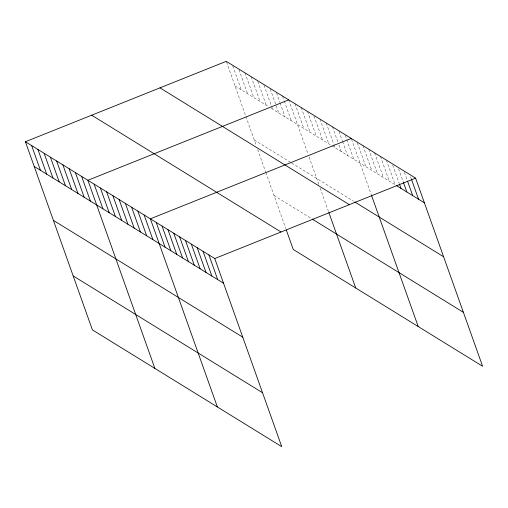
<?xml version="1.0" encoding="UTF-8"?>
<svg xmlns="http://www.w3.org/2000/svg" width="508" height="508" viewBox="0 0 508 508"><rect width="100%" height="100%" fill="white"/><g stroke="black" fill="none" stroke-linecap="round" stroke-linejoin="round"><path stroke-width="0.38" stroke-dasharray="2.54 1.91" d="M235.045 86.017L268.789 106.832M271.291 108.375L331.28 145.377M331.902 145.764L395.135 184.772L386.601 160.801M254.254 139.954L291.122 162.693M291.744 163.081L353.606 201.238M274.041 195.523L310.909 218.262M410.528 176.695L411.309 178.873M404.419 172.358L407.264 180.346M398.564 168.745L403.219 181.82M392.716 165.138L399.18 183.299M380.492 156.464L389.287 181.159M374.637 152.851L383.432 177.552M368.783 149.244L377.577 173.939M362.934 145.631L371.729 170.332M357.34 142.748L365.874 166.719M351.485 139.141L371.291 194.748M345.237 135.287L346.532 138.913M346.786 139.643L353.771 159.252M338.988 131.432L342.348 140.875M342.608 141.599L347.523 155.397M332.48 126.848L337.909 142.1M338.944 145.009L341.274 151.543M326.231 122.993L333.731 144.056M333.991 144.786L335.026 147.688M319.983 119.139L328.778 143.834M313.995 116.008L322.529 139.979M307.486 111.43L316.281 136.125M301.238 107.575L310.032 132.27M294.989 103.721L303.784 128.416M288.741 99.866L308.032 154.045M309.055 156.921L318.853 184.423M320.167 188.131L328.613 211.842M282.492 96.012L284.042 100.368M284.302 101.098L291.287 120.707M276.498 92.881L279.864 102.324M280.124 103.054L285.039 116.853M270.25 89.027L278.784 112.998M264.001 85.173L271.247 105.512M271.507 106.242L272.536 109.144M257.753 81.318L266.287 105.289M251.244 76.74L260.039 101.435M244.996 72.885L253.79 97.58M239.008 69.755L247.542 93.726M232.759 65.9L241.294 89.872M226.511 62.046L256.362 145.879M257.683 149.587L265.595 171.812M265.862 172.555L285.82 228.6"/><path stroke-width="0.76" d="M25.4 141.738L214.757 258.54L281.75 446.678L92.392 329.876L25.4 141.738L226.251 61.322L415.608 178.124L482.6 366.262L293.243 249.46L286.328 230.041M288.741 99.866L87.89 180.283L154.883 368.421M351.225 138.411L150.374 218.827L217.367 406.965M214.757 258.54L415.608 178.124M396.437 185.572L424.402 202.825M354.857 202.013L443.605 256.756M159.969 87.859L349.326 204.661M312.153 219.037L463.398 312.331M91.681 115.202L281.038 232.004M34.195 166.434L223.552 283.242M53.397 220.37L242.754 337.172M73.19 275.939L262.541 392.741M411.563 179.597L418.548 199.212M407.524 181.077L412.693 195.599M403.479 182.55L406.845 191.992M399.44 184.023L400.99 188.379M371.545 195.472L418.217 326.549M328.873 212.579L355.733 288.004M208.902 254.933L217.697 279.629M203.048 251.32L211.842 276.015M197.199 247.714L205.994 272.409M191.345 244.1L200.139 268.796M185.49 240.487L194.285 265.189M179.641 236.88L188.43 261.576M173.787 233.267L182.582 257.969M167.932 229.66L176.727 254.356M162.077 226.047L170.872 250.742M156.229 222.441L165.024 247.136M144.126 214.973L152.921 239.668M137.878 211.118L146.672 235.814M131.629 207.264L140.424 231.959M125.381 203.41L134.175 228.105M119.132 199.555L127.927 224.25M112.884 195.701L121.679 220.396M106.636 191.846L115.43 216.541M100.387 187.992L109.182 212.687M94.139 184.137L102.927 208.832M81.636 176.428L90.43 201.124M75.387 172.574L84.182 197.269M69.139 168.719L77.934 193.415M62.89 164.865L71.685 189.56M56.642 161.011L65.437 185.706M50.394 157.156L59.188 181.851M44.145 153.302L52.94 177.997M37.897 149.447L46.692 174.142M31.648 145.593L40.443 170.288"/></g></svg>
